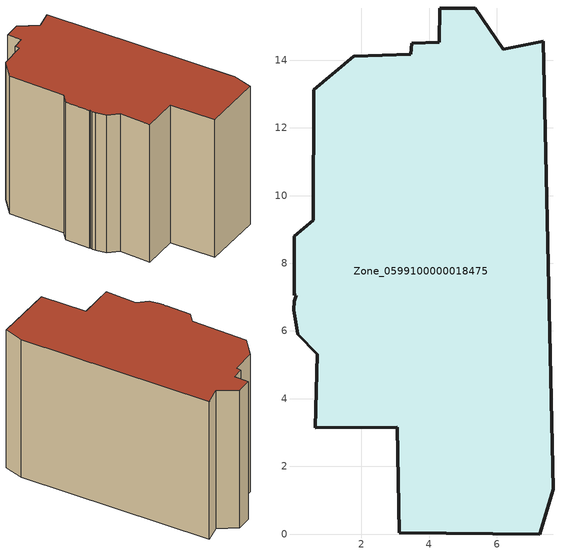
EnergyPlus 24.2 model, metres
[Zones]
Zone_0599100000018475
 floor ground (C_G): 7.66,1.32 7.27,0 3.12,0.03 3.05,3.16 0.63,3.14 0.69,5.31 0.12,5.91 0.01,6.62 0.01,6.87 0.07,7.05 0.01,7.05 0.02,8.8 0.57,9.27 0.59,13.13 1.77,14.11 3.46,14.18 3.49,14.5 4.3,14.53 4.31,15.53 5.36,15.54 6.19,14.33 7.37,14.56 z0
 wall outside (C_F): 4.3,14.53 3.49,14.5 3.46,14.18 1.77,14.11 0.59,13.13 0.57,9.27 0.02,8.8 0.01,7.05 0.07,7.05 0.01,6.87 0.01,6.62 0.12,5.91 0.69,5.31 0.63,3.14 3.05,3.16 3.12,0.03 7.27,0 7.66,1.32 7.37,14.56 6.19,14.33 5.36,15.54 4.31,15.53 4.3,14.53 z0:10.3
 roof outside (C_R): 7.37,14.56 6.19,14.33 5.36,15.54 4.31,15.53 4.3,14.53 3.49,14.5 3.46,14.18 1.77,14.11 0.59,13.13 0.57,9.27 0.02,8.8 0.01,7.05 0.07,7.05 0.01,6.87 0.01,6.62 0.12,5.91 0.69,5.31 0.63,3.14 3.05,3.16 3.12,0.03 7.27,0 7.66,1.32 z10.3
[BUILDING]
Pand.0599100000018475: North Axis=0; Terrain=City; Loads Convergence Tolerance Value=0.04; Temperature Convergence Tolerance Value=0.4; Solar Distribution=FullExterior; Maximum Number of Warmup Days=25; Minimum Number of Warmup Days=1
[Site:Location]
Rotterdam.The.Hague.AP_ZH_NLD Design_Conditions: Latitude=51.96; Longitude=4.45; Time Zone=1; Elevation=-4.5
[SITE:GROUNDTEMPERATURE:BUILDINGSURFACE]
18, 18, 18, 18, 18, 18, 18, 18, 18, 18, 18, 18
[MATERIAL] Thermal Absorptance=0.9; Solar Absorptance=0.7; Visible Absorptance=0.7
Name | Roughness | Thickness | Conductivity | Density | Specific Heat
G.TC.1946 | MediumSmooth | 0.15 | 1 | 540 | 1210
F.TC.1946 | Rough | 0.3 | 0.857143 | 1920 | 840
R.TC.1946 | MediumRough | 0.2 | 0.909091 | 1500 | 1000
[CONSTRUCTION]
C_G: G.TC.1946
C_F: F.TC.1946
C_R: R.TC.1946
[ZONE]
Zone_0599100000018475: Type=1; Multiplier=1; Ceiling Height=Autocalculate; Volume=Autocalculate; Floor Area=autocalculate; Part of Total Floor Area=Yes
[ZONEINFILTRATION:DESIGNFLOWRATE]
Infil_Zone_0599100000018475: Zone or ZoneList or Space or SpaceList=Zone_0599100000018475; Schedule=AlwaysOn; Design Flow Rate Calculation Method=Flow/Area; Flow Rate per Floor Area=0.003; Constant Term Coefficient=1; Temperature Term Coefficient=0; Velocity Term Coefficient=0; Velocity Squared Term Coefficient=0
[HVACTEMPLATE:ZONE:IDEALLOADSAIRSYSTEM]
Zone_0599100000018475: Maximum Heating Supply Air Temperature=50; Minimum Cooling Supply Air Temperature=13; Maximum Heating Supply Air Humidity Ratio=0.0156; Minimum Cooling Supply Air Humidity Ratio=0.0077; Heating Limit=NoLimit; Cooling Limit=NoLimit; Dehumidification Control Type=ConstantSensibleHeatRatio; Cooling Sensible Heat Ratio=0.7; Dehumidification Setpoint=60; Humidification Control Type=None; Humidification Setpoint=30; Outdoor Air Method=None; Outdoor Air Flow Rate per Person=0.00944; Outdoor Air Flow Rate per Zone Floor Area=0; Outdoor Air Flow Rate per Zone=0; Demand Controlled Ventilation Type=None; Outdoor Air Economizer Type=NoEconomizer; Heat Recovery Type=None; Sensible Heat Recovery Effectiveness=0.7; Latent Heat Recovery Effectiveness=0.65
[ZONECONTROL:THERMOSTAT]
ThermostatControl_Zone_0599100000018475: Zone or ZoneList=Zone_0599100000018475; Control Type Schedule=DualSetpointControlType; Control 1=Thermostat_Zone_0599100000018475; Temperature Difference Between Cutout And Setpoint=0
[THERMOSTATSETPOINT:DUALSETPOINT]
Thermostat_Zone_0599100000018475: Heating Setpoint Temperature Schedule=HeatingSetpoint_Zone_0599100000018475; Cooling Setpoint Temperature Schedule=CoolingSetpoint_Zone_0599100000018475
[SCHEDULE:COMPACT]
HeatingSetpoint_Zone_0599100000018475: Through: 12/31, For: AllDays, Until: 24:00, 21
CoolingSetpoint_Zone_0599100000018475: Through: 12/31, For: AllDays, Until: 24:00, 24
DualSetpointControlType: Through: 12/31, For: AllDays, Until: 24:00, 4
AlwaysOn: Through: 12/31, For: AllDays, Until: 24:00, 1
